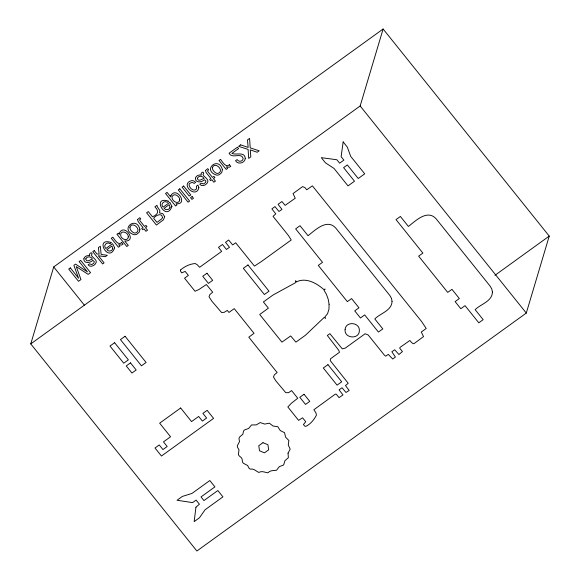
<?xml version="1.0" encoding="UTF-8"?>
<svg xmlns="http://www.w3.org/2000/svg" width="580" height="580" viewBox="0 0 580 580"><rect width="100%" height="100%" fill="white"/><g stroke="black" fill="none" stroke-linecap="round" stroke-linejoin="round"><path stroke-width="0.87" d="M30.762 343.904L53.708 266.938L383.112 29L549.238 236.096L526.292 313.062L196.888 551L30.762 343.904L360.165 105.966L383.112 29M494.95 275.312L549.238 236.096M360.165 105.966L526.292 313.062M53.708 266.938L84.325 305.109M345.107 329.44C343.925 338.531 359.426 339.865 359.375 330.52C359.709 322.168 345.825 320.943 345.107 329.44M195.938 507.196L194.169 521.609L199.462 517.78L205.059 509.776L222.923 496.872L217.841 490.535L203.942 500.569L201.013 496.915L214.905 486.881L209.822 480.537L191.958 493.442L182.338 496.429L177.038 500.25L192.589 502.613L196.091 500.083L199.411 504.223L195.938 507.196M85.84 258.818L85.833 259.528C87.239 262.696 90.277 259.398 92.401 259.13C91.328 256.317 86.986 255.99 85.84 258.818M197.446 178.205L197.439 178.908C198.853 182.076 201.891 178.778 204.008 178.51C202.942 175.696 198.599 175.37 197.446 178.205M139.903 229.317L139.222 232.188L136.822 234.24A4.807 4.56 16.6 0 1 133.618 234.581C119.4 229.397 136.315 215.238 139.903 229.317M222.401 169.73L221.719 172.601L219.32 174.653A4.807 4.56 16.6 0 1 216.108 174.993C201.891 169.809 218.805 155.65 222.401 169.73M288.043 453.125L288.376 457.656L284.954 460.65L283.635 464.971L279.342 466.653L276.537 470.235C273.477 470.728 270.265 470.126 267.924 472.83C264.842 472.432 261.971 470.605 258.832 472.439C255.983 471.207 253.924 468.357 250.328 469.14L249.124 468.328L247.617 465.501L243.44 463.304L242.527 462.166L242.092 459.048L241.411 457.758L238.938 455.626L238.431 454.307L238.989 449.834L237.408 447.042L237.343 445.65L239.496 441.685L238.982 438.567L239.373 437.226L242.846 434.253L243.484 431.201L244.296 430.048L248.682 428.432L251.539 424.951L256.273 424.893L260.224 422.566L264.741 424.074L269.33 423.168L273.079 426.046L277.776 426.677L280.307 430.577L284.555 432.702L285.577 437.153L288.869 440.503L288.267 444.969L290.188 449.166L288.043 453.125M119.299 233.45L119.27 234.342L118.356 233.204L116.943 234.226L126.795 246.514L128.289 245.434L124.729 240.99C138.011 241.766 123.83 222.213 119.299 233.45M329.092 304.268L328.947 309.321L327.54 313.736L324.916 316.912L325.634 318.406L324.169 317.441L305.479 335.218L295.916 342.127L290.667 335.943L281.945 342.135L259.709 314.505L268.395 308.176L263.407 301.941L272.999 295.039L295.445 282.736L296.126 282.148L295.51 280.785L296.663 281.728C306.262 277.284 316.709 283.243 323.872 289.579L325.112 289.072L324.046 290.312L326.359 294.19L328.164 299.07L329.092 304.268M128.325 236.894C127.933 241.751 121.053 239.344 120.691 235.487C119.937 229.477 128.651 232.167 128.325 236.894M164.676 216.681L163.437 219.82L156.419 225.055L146.595 212.802L148.291 211.577L152.504 216.833C158.376 214.31 159.268 211.142 154.911 206.792L156.992 205.291L157.274 206.712L159.855 210.533L159.58 212.932L162.777 213.665L164.676 216.681M83.839 258.854C83.621 264.023 90.342 262.957 92.88 260.369L94.337 261.732L93.808 263.24L91.807 264.574L89.545 263.813L88.109 264.842C90.494 268.083 95.562 265.343 96.309 262.08C96.874 258.839 89.044 256.041 92.162 253.808L91.27 252.699L90.088 253.315L89.385 254.692L89.777 255.707C87.457 255.164 84.332 256.295 83.839 258.854M195.445 178.234C195.235 183.403 201.949 182.345 204.493 179.749L205.951 181.112L205.421 182.62L203.413 183.954L201.151 183.193L199.723 184.222C202.101 187.463 207.176 184.723 207.923 181.468C208.488 178.219 200.658 175.421 203.768 173.188L202.877 172.079L201.702 172.695L200.992 174.072L201.39 175.095C199.063 174.544 195.946 175.675 195.445 178.234M129.934 227.208C129.782 229.665 131.74 231.797 133.842 232.798A2.661 2.523 16.6 0 0 136.024 232.783C142.078 229.963 132.196 220.646 129.934 227.208M212.432 167.62C212.28 170.078 214.23 172.209 216.34 173.21A2.661 2.523 16.6 0 0 218.515 173.188C224.576 170.375 214.694 161.059 212.432 167.62M114.651 247.769C109.025 264.197 93.496 236.524 111.483 242.592L109.968 243.68C106.996 241.222 102.653 245.746 105.865 248.515L112.556 243.68L114.651 247.769M171.912 206.407C166.286 222.836 150.756 195.17 168.737 201.231L167.228 202.319C164.256 199.868 159.913 204.385 163.125 207.154L169.817 202.326L171.912 206.407M180.554 270.005L180.46 270.998L181.671 272.868L185.158 271.418L188.377 275.427L184.549 278.197L195.025 291.254L198.722 289.652L206.364 284.512L212.693 292.197L209.931 294.466L209.025 296.771L211.831 301.136L221.531 312.475L224.235 312.323L227.302 310.409L228.94 312.453L234.226 308.64L254.033 333.312L248.82 337.19L277.138 372.534L274.427 374.731L273.455 376.978L275.754 380.77L285.751 392.653L288.586 392.682L291.566 390.579L297.757 398.235L291.399 403.223L287.839 406.957L298.599 420.377L302.513 417.832L303.115 418.47L305.732 421.74L303.427 424.56L304.775 426.111L305.79 426.394C310.445 424.219 314.063 419.732 316.426 415.193L315.962 412.887L313.882 409.741L335.356 394.11L336.364 394.291L339.032 397.619L342.976 394.936L339.119 389.905L339.474 389.601L342.026 387.752L345.977 392.471L349.182 390.456L345.477 385.591L348.217 383.278L330.274 360.644L330.542 358.744L339.517 352.263L338.676 350.211L327.345 335.494L329.868 333.674L342.294 348.856L345.231 348.138L365.117 333.768L368.199 334.972L384.279 355.011L385.678 356.221L388.259 354.358L392.711 359.013L395.408 357.062L391.863 351.755L394.704 349.776L398.931 354.518L402.426 351.582L399.7 348.181L400.062 347.369L409.872 340.496L411.684 342.671L413.446 343.766L414.185 343.498L423.53 336.603L421.298 332.036L426.213 328.483L421.624 321.537L312.381 185.854L306.748 189.783L304.942 187.579L302.571 186.608L293.045 193.589L295.242 198.237L285.128 205.356L281.894 201.543L278.596 203.928L278.125 204.436L281.974 209.365L279.466 211.178L278.915 211.417L274.935 206.574L271.882 208.909L275.775 213.846L273.05 216.355L288.449 235.545L291.232 239.982L261.217 261.667L254.446 266.111L235.69 242.802L232.638 244.927L228.65 240.004L225.533 242.317L229.484 247.283L226.454 249.465L222.444 244.485L218.493 247.356L221.647 251.394L199.614 267.3L197.309 264.799L195.25 263.53C189.877 263.936 184.52 266.452 180.554 270.005M137.532 219.602L138.228 221.676L142.97 227.592L141.73 228.484L142.716 229.709L143.949 228.817L145.95 231.311L147.501 230.188L145.5 227.694L146.957 226.642L145.979 225.417L144.522 226.468L139.845 220.639L139.664 219.784L140.744 218.899L139.794 217.71L137.532 219.602M205.472 170.527L206.161 172.608L210.902 178.517L209.663 179.416L210.649 180.641L211.881 179.749L213.882 182.236L215.434 181.119L213.433 178.625L214.897 177.574L213.911 176.349L212.454 177.4L207.778 171.571L207.596 170.708L208.684 169.824L207.734 168.642L205.472 170.527M198.875 187.71C195.946 199.404 179.532 183.838 191.509 180.684A4.002 3.792 16.6 0 1 194.024 181.105L195.707 182.323L194.213 183.396L192.183 182.395L189.682 183.389A2.4 2.276 16.6 0 0 189.124 185.15C189.544 188.275 194.01 192.241 196.606 188.855L196.431 186.165L197.925 185.085L198.875 187.71M343.15 141.89L341.134 156.701L343.882 160.124L339.641 163.183L336.9 159.761L321.313 157.659L325.467 162.835L334 168.425L348.014 185.897L354.503 181.214L343.599 167.627L347.333 164.93L358.237 178.517L364.719 173.833L350.704 156.361L347.297 147.066L343.15 141.89M392.051 301.317C391.841 310.706 380.328 313.301 374.782 318.913L382.8 328.911L378.435 332.064L364.682 314.918L360.448 317.978L354.735 310.858L358.976 307.799L351.582 298.584L347.348 301.644L318.275 265.408L322.516 262.349L295.655 228.861L300.019 225.707L308.038 235.705C315.157 230.173 327.106 218.181 335.827 228.15L389.861 295.51L391.457 298.308L392.051 301.317M492.42 292.066C492.21 301.462 480.697 304.058 475.15 309.662L483.169 319.66L478.804 322.813L465.051 305.667L460.817 308.727L455.111 301.614L459.346 298.555L451.95 289.333L447.716 292.392L418.644 256.157L422.885 253.097L396.024 219.61L400.388 216.456L408.407 226.454C415.526 220.929 427.474 208.938 436.196 218.899L490.23 286.259L491.825 289.065L492.42 292.066M179.793 199.875C178.742 205.552 170.933 200.68 172.108 196.518C174.254 192.321 179.713 196.402 179.793 199.875M170.948 195.438L170.723 196.954L167.062 192.393L165.525 193.502L175.515 205.951L177.009 204.87L176.059 203.689C188.739 205.015 176.712 185.933 170.948 195.438M245.26 158.71C244.622 163.176 237.945 164.858 235.538 160.725L237.104 159.594C238.511 162.125 242.585 161.726 243.179 158.819C241.831 151.822 232.181 159.362 229.064 153.236L237.445 147.182L238.583 148.596L231.913 153.41C236.096 155.418 245.094 151.133 245.26 158.71M112.766 248.631C112.259 251.357 108.402 251.865 106.865 249.675L111.94 246.014L112.766 248.631M170.027 207.27C169.519 209.996 165.655 210.504 164.125 208.321L169.193 204.653L170.027 207.27M162.494 217.558L161.849 218.783L156.97 222.401L153.613 218.218C155.44 215.542 162.037 212.171 162.494 217.558M121.749 242.6C118.066 246.043 114.666 239.438 112.825 237.198L111.287 238.307L118.45 247.232L119.908 246.181L118.668 244.637L121.568 245.043L123.018 244.187L121.749 242.6M229.477 164.785C225.794 168.229 222.401 161.617 220.552 159.377L219.015 160.486L226.186 169.418L227.643 168.367L226.403 166.822L229.303 167.228L230.753 166.366L229.477 164.785M70.332 267.887L68.708 269.062L78.532 281.307L80.968 279.553L76.255 266.597L88.138 274.376L90.538 272.636L80.714 260.391L79.105 261.551L87.42 271.861L75.567 264.11L73.885 265.321L78.575 278.255L70.332 267.887M94.243 250.618L92.771 251.684L102.595 263.929L104.066 262.863L98.361 255.751L105.35 256.701L107.307 255.287L101.13 254.468L100.34 246.21L98.382 247.631L99.144 254.192L96.932 253.968L94.243 250.618M179.793 188.826L178.256 189.928L188.079 202.181L189.617 201.071L179.793 188.826M183.657 186.035L182.091 187.159L189.225 196.047L190.784 194.923L183.657 186.035M240.635 144.877L238.583 146.356L248.11 149.393L248.689 158.398L250.814 156.868L250.255 149.872L257.187 152.264L259.202 150.807L250.212 147.871L249.581 138.41L247.479 139.932L248.138 147.407L240.635 144.877M192.118 196.584L190.552 197.707L191.922 199.411L193.481 198.28L192.118 196.584M206.966 273.231L202.732 276.283L208.438 283.395L212.671 280.336L206.966 273.231M114.615 342.707L109.982 346.05L123.743 363.203L128.376 359.854L114.615 342.707M125.07 336.255L120.437 339.604L141.455 365.813L146.088 362.464L125.07 336.255M247.979 264.958L243.346 268.308L264.371 294.517L269.004 291.167L247.979 264.958M130.478 362.863L126.244 365.922L131.95 373.034L136.184 369.975L130.478 362.863M180.663 407.994L159.66 423.168L170.556 436.762L163.466 441.88L167.178 446.498L162.944 449.558L159.232 444.94L155.005 447.992L161.457 456.032L213.578 418.383L207.132 410.343L202.906 413.395L206.611 418.013L202.376 421.073L198.672 416.454L191.567 421.587L180.663 407.994M327.946 364.653L323.314 367.995L337.074 385.149L341.7 381.799L327.946 364.653M304.043 394.255L299.809 397.307L305.515 404.42L309.749 401.36L304.043 394.255M262.965 442.678L258.76 445.715L259.514 450.79L264.473 452.835L268.671 449.797L267.916 444.722L262.965 442.678"/></g></svg>
